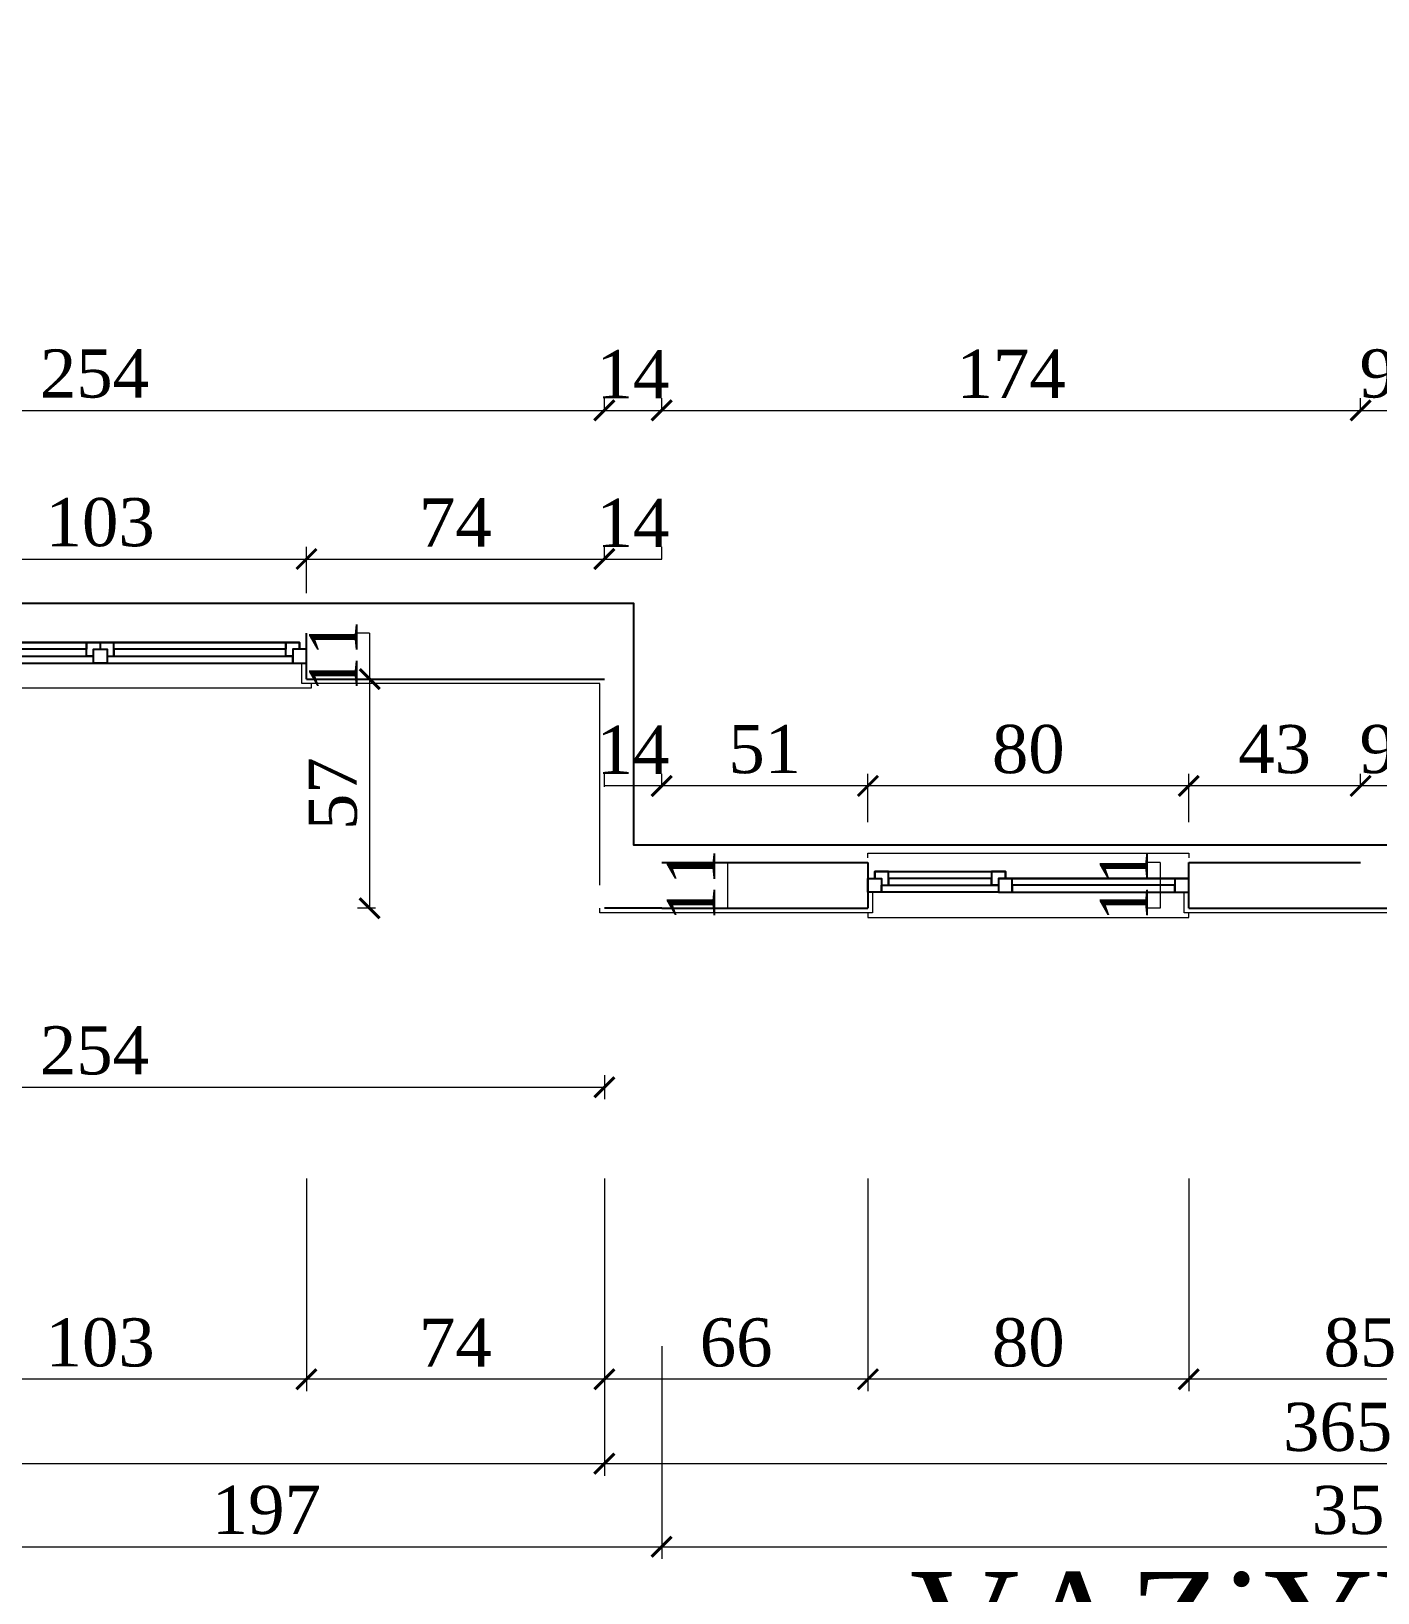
# Model space of a CAD drawing. Header units: metres. Extents: x 134072 to 172200, y 35728 to 38066.
# Drawn here: x 138275.3 to 138610.7, y 36128.5 to 36517.6 of the extents above; entities that cross this region are included whole.
import ezdxf

# ---------------------------------------------------------------- set-up
doc = ezdxf.new("R2010")
doc.units = ezdxf.units.M
for name, color, linetype in [('den', 156, 'Continuous'), ('duvaR', 52, 'Continuous'), ('Kolon', 175, 'Continuous'), ('pencere', 28, 'Continuous'), ('YAZI', 1, 'Continuous')]:
    doc.layers.add(name, color=color, linetype=linetype)
doc.layers.add('Olcu 20', color=7, linetype='Continuous', lineweight=20)
doc.layers.add('sıva', color=145, linetype='Continuous', lineweight=5)
doc.styles.add('AKS', font='BOOKOS.TTF', dxfattribs={"height": 40})
doc.styles.add('omer', font='times.ttf', dxfattribs={"height": 12})
doc.dimstyles.new('ISO-25', dxfattribs={"dimtxt": 12, "dimasz": 5, "dimexe": 3, "dimexo": 10, "dimgap": 3, "dimtad": 1, "dimdec": 0, "dimtxsty": 'omer', "dimblk": 'ARCHTICK', "dimcen": 0, "dimclrd": 256, "dimclre": 256, "dimclrt": 256, "dimadec": 0, "dimazin": 0, "dimtfac": 1, "dimtdec": 0, "dimtix": 1, "dimtmove": 0, "dimatfit": 3, "dimldrblk": 'ARCHTICK', "dimfxl": 50, "dimfxlon": 1, "dimlwd": -1, "dimlwe": -1, "dimarcsym": 0})

# ---------------------------------------------------------------- blocks, each defined once
blk = doc.blocks.new('*D385')
at = {"layer": 'Defpoints', "color": 0, "transparency": 16777216}
for p in [(138606.45, 36329.52), (138606.45, 36324.42), (138615.01, 36324.42)]:
    blk.add_point(p, dxfattribs=at)
at = {"layer": 'Olcu 20', "transparency": 16777216}
for p, q in [((138606.45, 36329.52), (138606.45, 36332.52)), ((138615.01, 36329.52), (138606.45, 36329.52)), ((138615.01, 36329.52), (138615.01, 36332.52))]:
    blk.add_line(p, q, dxfattribs=at)
at = {"layer": 'Olcu 20', "transparency": 16777216, "insert": (138610.73, 36338.64), "char_height": 12, "attachment_point": 5, "style": 'omer'}
blk.add_mtext('9', dxfattribs=at)
blk = doc.blocks.new('_ArchTick')
at = {"layer": 'Olcu 20', "color": 0, "const_width": 0.15}
blk.add_lwpolyline([(-0.5, -0.5), (0.5, 0.5)], dxfattribs=at)
blk = doc.blocks.new('*D386')
at = {"layer": 'Defpoints', "color": 0, "transparency": 16777216}
for p in [(138563.63, 36329.52), (138606.45, 36324.42), (138563.63, 36310.47)]:
    blk.add_point(p, dxfattribs=at)
at = {"layer": 'Olcu 20', "transparency": 16777216}
for p, q in [((138563.63, 36320.47), (138563.63, 36332.52)), ((138606.45, 36329.52), (138563.63, 36329.52)), ((138606.45, 36329.52), (138606.45, 36332.52))]:
    blk.add_line(p, q, dxfattribs=at)
at = {"layer": 'Olcu 20', "transparency": 16777216, "xscale": 5, "yscale": 5, "zscale": 5, "rotation": 180}
blk.add_blockref('_ArchTick', (138563.63, 36329.52), dxfattribs=at)
at = {"layer": 'Olcu 20', "transparency": 16777216, "xscale": 5, "yscale": 5, "zscale": 5}
blk.add_blockref('_ArchTick', (138606.45, 36329.52), dxfattribs=at)
at = {"layer": 'Olcu 20', "transparency": 16777216, "insert": (138585.04, 36338.62), "char_height": 12, "attachment_point": 5, "style": 'omer'}
blk.add_mtext('43', dxfattribs=at)
blk = doc.blocks.new('*D387')
at = {"layer": 'Defpoints', "color": 0, "transparency": 16777216}
for p in [(138483.72, 36329.52), (138483.72, 36310.47), (138563.63, 36310.47)]:
    blk.add_point(p, dxfattribs=at)
at = {"layer": 'Olcu 20', "transparency": 16777216}
for p, q in [((138483.72, 36320.47), (138483.72, 36332.52)), ((138563.63, 36329.52), (138483.72, 36329.52)), ((138563.63, 36320.47), (138563.63, 36332.52))]:
    blk.add_line(p, q, dxfattribs=at)
at = {"layer": 'Olcu 20', "transparency": 16777216, "xscale": 5, "yscale": 5, "zscale": 5, "rotation": 180}
blk.add_blockref('_ArchTick', (138483.72, 36329.52), dxfattribs=at)
at = {"layer": 'Olcu 20', "transparency": 16777216, "xscale": 5, "yscale": 5, "zscale": 5}
blk.add_blockref('_ArchTick', (138563.63, 36329.52), dxfattribs=at)
at = {"layer": 'Olcu 20', "transparency": 16777216, "insert": (138523.68, 36338.62), "char_height": 12, "attachment_point": 5, "style": 'omer'}
blk.add_mtext('80', dxfattribs=at)
blk = doc.blocks.new('*D388')
at = {"layer": 'Defpoints', "color": 0, "transparency": 16777216}
for p in [(138432.35, 36329.52), (138432.35, 36319.28), (138483.72, 36310.47)]:
    blk.add_point(p, dxfattribs=at)
at = {"layer": 'Olcu 20', "transparency": 16777216}
for p, q in [((138432.35, 36329.28), (138432.35, 36332.52)), ((138483.72, 36329.52), (138432.35, 36329.52)), ((138483.72, 36320.47), (138483.72, 36332.52))]:
    blk.add_line(p, q, dxfattribs=at)
at = {"layer": 'Olcu 20', "transparency": 16777216, "xscale": 5, "yscale": 5, "zscale": 5, "rotation": 180}
blk.add_blockref('_ArchTick', (138432.35, 36329.52), dxfattribs=at)
at = {"layer": 'Olcu 20', "transparency": 16777216, "xscale": 5, "yscale": 5, "zscale": 5}
blk.add_blockref('_ArchTick', (138483.72, 36329.52), dxfattribs=at)
at = {"layer": 'Olcu 20', "transparency": 16777216, "insert": (138458.03, 36338.62), "char_height": 12, "attachment_point": 5, "style": 'omer'}
blk.add_mtext('51', dxfattribs=at)
blk = doc.blocks.new('*D389')
at = {"layer": 'Defpoints', "color": 0, "transparency": 16777216}
for p in [(138418.07, 36329.52), (138418.07, 36319.28), (138432.35, 36319.28)]:
    blk.add_point(p, dxfattribs=at)
at = {"layer": 'Olcu 20', "transparency": 16777216}
for p, q in [((138418.07, 36329.28), (138418.07, 36332.52)), ((138432.35, 36329.52), (138418.07, 36329.52)), ((138432.35, 36329.28), (138432.35, 36332.52))]:
    blk.add_line(p, q, dxfattribs=at)
at = {"layer": 'Olcu 20', "transparency": 16777216, "insert": (138425.21, 36338.52), "char_height": 12, "attachment_point": 5, "style": 'omer'}
blk.add_mtext('14', dxfattribs=at)
blk = doc.blocks.new('*D455')
at = {"layer": 'Defpoints', "color": 0, "transparency": 16777216}
for p in [(138343.87, 36386.05), (138241.12, 36367.56), (138343.87, 36367.56)]:
    blk.add_point(p, dxfattribs=at)
at = {"layer": 'Olcu 20', "transparency": 16777216}
for p, q in [((138241.12, 36377.56), (138241.12, 36389.05)), ((138343.87, 36377.56), (138343.87, 36389.05)), ((138241.12, 36386.05), (138343.87, 36386.05))]:
    blk.add_line(p, q, dxfattribs=at)
at = {"layer": 'Olcu 20', "transparency": 16777216, "xscale": 5, "yscale": 5, "zscale": 5, "rotation": 180}
blk.add_blockref('_ArchTick', (138241.12, 36386.05), dxfattribs=at)
at = {"layer": 'Olcu 20', "transparency": 16777216, "xscale": 5, "yscale": 5, "zscale": 5}
blk.add_blockref('_ArchTick', (138343.87, 36386.05), dxfattribs=at)
at = {"layer": 'Olcu 20', "transparency": 16777216, "insert": (138292.49, 36395.16), "char_height": 12, "attachment_point": 5, "style": 'omer'}
blk.add_mtext('103', dxfattribs=at)
blk = doc.blocks.new('*D456')
at = {"layer": 'Defpoints', "color": 0, "transparency": 16777216}
for p in [(138418.07, 36386.05), (138418.07, 36380.89), (138343.87, 36367.56)]:
    blk.add_point(p, dxfattribs=at)
at = {"layer": 'Olcu 20', "transparency": 16777216}
for p, q in [((138343.87, 36377.56), (138343.87, 36389.05)), ((138418.07, 36386.05), (138418.07, 36389.05)), ((138343.87, 36386.05), (138418.07, 36386.05))]:
    blk.add_line(p, q, dxfattribs=at)
at = {"layer": 'Olcu 20', "transparency": 16777216, "xscale": 5, "yscale": 5, "zscale": 5, "rotation": 180}
blk.add_blockref('_ArchTick', (138343.87, 36386.05), dxfattribs=at)
at = {"layer": 'Olcu 20', "transparency": 16777216, "xscale": 5, "yscale": 5, "zscale": 5}
blk.add_blockref('_ArchTick', (138418.07, 36386.05), dxfattribs=at)
at = {"layer": 'Olcu 20', "transparency": 16777216, "insert": (138380.97, 36395.17), "char_height": 12, "attachment_point": 5, "style": 'omer'}
blk.add_mtext('74', dxfattribs=at)
blk = doc.blocks.new('*D457')
at = {"layer": 'Defpoints', "color": 0, "transparency": 16777216}
for p in [(138432.35, 36386.05), (138418.07, 36380.89), (138432.35, 36380.89)]:
    blk.add_point(p, dxfattribs=at)
at = {"layer": 'Olcu 20', "transparency": 16777216}
for p, q in [((138418.07, 36386.05), (138418.07, 36389.05)), ((138432.35, 36386.05), (138432.35, 36389.05)), ((138418.07, 36386.05), (138432.35, 36386.05))]:
    blk.add_line(p, q, dxfattribs=at)
at = {"layer": 'Olcu 20', "transparency": 16777216, "insert": (138425.21, 36395.05), "char_height": 12, "attachment_point": 5, "style": 'omer'}
blk.add_mtext('14', dxfattribs=at)
blk = doc.blocks.new('*D469')
at = {"layer": 'Defpoints', "color": 0, "transparency": 16777216}
for p in [(138418.07, 36423.09), (138418.07, 36415.61), (138164.06, 36409.47)]:
    blk.add_point(p, dxfattribs=at)
at = {"layer": 'Olcu 20', "transparency": 16777216}
for p, q in [((138164.06, 36419.47), (138164.06, 36426.09)), ((138164.06, 36423.09), (138418.07, 36423.09)), ((138418.07, 36423.09), (138418.07, 36426.09))]:
    blk.add_line(p, q, dxfattribs=at)
at = {"layer": 'Olcu 20', "transparency": 16777216, "xscale": 5, "yscale": 5, "zscale": 5, "rotation": 180}
blk.add_blockref('_ArchTick', (138164.06, 36423.09), dxfattribs=at)
at = {"layer": 'Olcu 20', "transparency": 16777216, "xscale": 5, "yscale": 5, "zscale": 5}
blk.add_blockref('_ArchTick', (138418.07, 36423.09), dxfattribs=at)
at = {"layer": 'Olcu 20', "transparency": 16777216, "insert": (138291.07, 36432.2), "char_height": 12, "attachment_point": 5, "style": 'omer'}
blk.add_mtext('254', dxfattribs=at)
blk = doc.blocks.new('*D470')
at = {"layer": 'Defpoints', "color": 0, "transparency": 16777216}
for p in [(138432.35, 36423.09), (138418.07, 36415.61), (138432.35, 36415.61)]:
    blk.add_point(p, dxfattribs=at)
at = {"layer": 'Olcu 20', "transparency": 16777216}
for p, q in [((138418.07, 36423.09), (138418.07, 36426.09)), ((138418.07, 36423.09), (138432.35, 36423.09)), ((138432.35, 36423.09), (138432.35, 36426.09))]:
    blk.add_line(p, q, dxfattribs=at)
at = {"layer": 'Olcu 20', "transparency": 16777216, "insert": (138425.21, 36432.09), "char_height": 12, "attachment_point": 5, "style": 'omer'}
blk.add_mtext('14', dxfattribs=at)
blk = doc.blocks.new('*D471')
at = {"layer": 'Defpoints', "color": 0, "transparency": 16777216}
for p in [(138606.45, 36423.09), (138432.35, 36415.61), (138606.45, 36415.61)]:
    blk.add_point(p, dxfattribs=at)
at = {"layer": 'Olcu 20', "transparency": 16777216}
for p, q in [((138432.35, 36423.09), (138432.35, 36426.09)), ((138432.35, 36423.09), (138606.45, 36423.09)), ((138606.45, 36423.09), (138606.45, 36426.09))]:
    blk.add_line(p, q, dxfattribs=at)
at = {"layer": 'Olcu 20', "transparency": 16777216, "xscale": 5, "yscale": 5, "zscale": 5, "rotation": 180}
blk.add_blockref('_ArchTick', (138432.35, 36423.09), dxfattribs=at)
at = {"layer": 'Olcu 20', "transparency": 16777216, "xscale": 5, "yscale": 5, "zscale": 5}
blk.add_blockref('_ArchTick', (138606.45, 36423.09), dxfattribs=at)
at = {"layer": 'Olcu 20', "transparency": 16777216, "insert": (138519.4, 36432.21), "char_height": 12, "attachment_point": 5, "style": 'omer'}
blk.add_mtext('174', dxfattribs=at)
blk = doc.blocks.new('*D472')
at = {"layer": 'Defpoints', "color": 0, "transparency": 16777216}
for p in [(138615.01, 36423.09), (138606.45, 36415.61), (138615.01, 36415.61)]:
    blk.add_point(p, dxfattribs=at)
at = {"layer": 'Olcu 20', "transparency": 16777216}
for p, q in [((138606.45, 36423.09), (138606.45, 36426.09)), ((138606.45, 36423.09), (138615.01, 36423.09)), ((138615.01, 36423.09), (138615.01, 36426.09))]:
    blk.add_line(p, q, dxfattribs=at)
at = {"layer": 'Olcu 20', "transparency": 16777216, "insert": (138610.73, 36432.21), "char_height": 12, "attachment_point": 5, "style": 'omer'}
blk.add_mtext('9', dxfattribs=at)
blk = doc.blocks.new('*D492')
at = {"layer": 'Defpoints', "color": 0, "transparency": 16777216}
for p in [(138443.36, 36310.47), (138441.66, 36299.06), (138448.72, 36299.06)]:
    blk.add_point(p, dxfattribs=at)
at = {"layer": 'Olcu 20', "transparency": 16777216}
for p, q in [((138448.72, 36310.47), (138451.72, 36310.47)), ((138448.72, 36310.47), (138448.72, 36299.06)), ((138448.72, 36299.06), (138451.72, 36299.06))]:
    blk.add_line(p, q, dxfattribs=at)
at = {"layer": 'Olcu 20', "transparency": 16777216, "insert": (138439.72, 36304.77), "char_height": 12, "attachment_point": 5, "rotation": 90, "style": 'omer'}
blk.add_mtext('11', dxfattribs=at)
blk = doc.blocks.new('*D496')
at = {"layer": 'Defpoints', "color": 0, "transparency": 16777216}
for p in [(138563.63, 36310.47), (138556.52, 36299.06), (138563.63, 36299.06)]:
    blk.add_point(p, dxfattribs=at)
at = {"layer": 'Olcu 20', "transparency": 16777216}
for p, q in [((138556.52, 36310.47), (138553.52, 36310.47)), ((138556.52, 36310.47), (138556.52, 36299.06)), ((138556.52, 36299.06), (138553.52, 36299.06))]:
    blk.add_line(p, q, dxfattribs=at)
at = {"layer": 'Olcu 20', "transparency": 16777216, "insert": (138547.52, 36304.77), "char_height": 12, "attachment_point": 5, "rotation": 90, "style": 'omer'}
blk.add_mtext('11', dxfattribs=at)
blk = doc.blocks.new('*D501')
at = {"layer": 'Defpoints', "color": 0, "transparency": 16777216}
for p in [(138365.73, 36367.56), (138359.61, 36356.14), (138365.73, 36356.14)]:
    blk.add_point(p, dxfattribs=at)
at = {"layer": 'Olcu 20', "transparency": 16777216}
for p, q in [((138359.61, 36367.56), (138356.61, 36367.56)), ((138359.61, 36367.56), (138359.61, 36356.14)), ((138359.61, 36356.14), (138356.61, 36356.14))]:
    blk.add_line(p, q, dxfattribs=at)
at = {"layer": 'Olcu 20', "transparency": 16777216, "insert": (138350.61, 36361.85), "char_height": 12, "attachment_point": 5, "rotation": 90, "style": 'omer'}
blk.add_mtext('11', dxfattribs=at)
blk = doc.blocks.new('*D502')
at = {"layer": 'Defpoints', "color": 0, "transparency": 16777216}
for p in [(138365.73, 36356.14), (138359.61, 36299.06), (138371.05, 36299.06)]:
    blk.add_point(p, dxfattribs=at)
at = {"layer": 'Olcu 20', "transparency": 16777216}
for p, q in [((138359.61, 36356.14), (138356.61, 36356.14)), ((138359.61, 36356.14), (138359.61, 36299.06)), ((138361.05, 36299.06), (138356.61, 36299.06))]:
    blk.add_line(p, q, dxfattribs=at)
at = {"layer": 'Olcu 20', "transparency": 16777216, "xscale": 5, "yscale": 5, "zscale": 5}
for p, rotation in [((138359.61, 36356.14), 90), ((138359.61, 36299.06), 270)]:
    blk.add_blockref('_ArchTick', p, dxfattribs=dict(at, rotation=rotation))
at = {"layer": 'Olcu 20', "transparency": 16777216, "insert": (138350.49, 36327.6), "char_height": 12, "attachment_point": 5, "rotation": 90, "style": 'omer'}
blk.add_mtext('57', dxfattribs=at)
blk = doc.blocks.new('*D573')
at = {"layer": 'Defpoints', "color": 0, "transparency": 16777216}
for p in [(137824.1, 36356.14), (137958.56, 36356.14), (138418.07, 36299.06)]:
    blk.add_point(p, dxfattribs=at)
at = {"layer": 'Olcu 20', "transparency": 16777216}
for p, q in [((137874.1, 36356.14), (137821.1, 36356.14)), ((137824.1, 36299.06), (137824.1, 36356.14)), ((137874.1, 36299.06), (137821.1, 36299.06))]:
    blk.add_line(p, q, dxfattribs=at)
at = {"layer": 'Olcu 20', "transparency": 16777216, "xscale": 5, "yscale": 5, "zscale": 5}
for p, rotation in [((137824.1, 36356.14), 90), ((137824.1, 36299.06), 270)]:
    blk.add_blockref('_ArchTick', p, dxfattribs=dict(at, rotation=rotation))
at = {"layer": 'Olcu 20', "transparency": 16777216, "insert": (137814.97, 36327.6), "char_height": 12, "attachment_point": 5, "rotation": 90, "style": 'omer'}
blk.add_mtext('57', dxfattribs=at)
blk = doc.blocks.new('*D605')
at = {"layer": 'Defpoints', "color": 0, "transparency": 16777216}
for p in [(138235.41, 36209.58), (138432.35, 36209.58), (138432.35, 36139.96)]:
    blk.add_point(p, dxfattribs=at)
at = {"layer": 'Olcu 20', "transparency": 16777216}
for p, q in [((138235.41, 36189.96), (138235.41, 36136.96)), ((138432.35, 36189.96), (138432.35, 36136.96)), ((138235.41, 36139.96), (138432.35, 36139.96))]:
    blk.add_line(p, q, dxfattribs=at)
at = {"layer": 'Olcu 20', "transparency": 16777216, "xscale": 5, "yscale": 5, "zscale": 5, "rotation": 180}
blk.add_blockref('_ArchTick', (138235.41, 36139.96), dxfattribs=at)
at = {"layer": 'Olcu 20', "transparency": 16777216, "xscale": 5, "yscale": 5, "zscale": 5}
blk.add_blockref('_ArchTick', (138432.35, 36139.96), dxfattribs=at)
at = {"layer": 'Olcu 20', "transparency": 16777216, "insert": (138333.88, 36149.08), "char_height": 12, "attachment_point": 5, "style": 'omer'}
blk.add_mtext('197', dxfattribs=at)
blk = doc.blocks.new('*D606')
at = {"layer": 'Defpoints', "color": 0, "transparency": 16777216}
for p in [(138432.35, 36209.58), (138783.4, 36209.58), (138783.4, 36139.96)]:
    blk.add_point(p, dxfattribs=at)
at = {"layer": 'Olcu 20', "transparency": 16777216}
for p, q in [((138432.35, 36189.96), (138432.35, 36136.96)), ((138783.4, 36189.96), (138783.4, 36136.96)), ((138432.35, 36139.96), (138783.4, 36139.96))]:
    blk.add_line(p, q, dxfattribs=at)
at = {"layer": 'Olcu 20', "transparency": 16777216, "xscale": 5, "yscale": 5, "zscale": 5, "rotation": 180}
blk.add_blockref('_ArchTick', (138432.35, 36139.96), dxfattribs=at)
at = {"layer": 'Olcu 20', "transparency": 16777216, "xscale": 5, "yscale": 5, "zscale": 5}
blk.add_blockref('_ArchTick', (138783.4, 36139.96), dxfattribs=at)
at = {"layer": 'Olcu 20', "transparency": 16777216, "insert": (138607.87, 36149.06), "char_height": 12, "attachment_point": 5, "style": 'omer'}
blk.add_mtext('351', dxfattribs=at)
blk = doc.blocks.new('*D611')
at = {"layer": 'Defpoints', "color": 0, "transparency": 16777216}
for p in [(137958.56, 36299.06), (139337.09, 36299.06), (137958.56, 36117.93)]:
    blk.add_point(p, dxfattribs=at)
at = {"layer": 'Olcu 20', "transparency": 16777216}
for p, q in [((137958.56, 36167.93), (137958.56, 36114.93)), ((139337.09, 36167.93), (139337.09, 36114.93)), ((139337.09, 36117.93), (137958.56, 36117.93))]:
    blk.add_line(p, q, dxfattribs=at)
at = {"layer": 'Olcu 20', "transparency": 16777216, "xscale": 5, "yscale": 5, "zscale": 5, "rotation": 180}
blk.add_blockref('_ArchTick', (137958.56, 36117.93), dxfattribs=at)
at = {"layer": 'Olcu 20', "transparency": 16777216, "xscale": 5, "yscale": 5, "zscale": 5}
blk.add_blockref('_ArchTick', (139337.09, 36117.93), dxfattribs=at)
at = {"layer": 'Olcu 20', "transparency": 16777216, "insert": (138647.83, 36127.05), "char_height": 12, "attachment_point": 5, "style": 'omer'}
blk.add_mtext('1379', dxfattribs=at)
blk = doc.blocks.new('*D541')
at = {"layer": 'Defpoints', "color": 0, "transparency": 16777216}
for p in [(138418.07, 36299.06), (138783.4, 36299.06), (138418.07, 36160.66)]:
    blk.add_point(p, dxfattribs=at)
at = {"layer": 'Olcu 20', "transparency": 16777216}
for p, q in [((138418.07, 36210.66), (138418.07, 36157.66)), ((138783.4, 36210.66), (138783.4, 36157.66)), ((138783.4, 36160.66), (138418.07, 36160.66))]:
    blk.add_line(p, q, dxfattribs=at)
at = {"layer": 'Olcu 20', "transparency": 16777216, "xscale": 5, "yscale": 5, "zscale": 5, "rotation": 180}
blk.add_blockref('_ArchTick', (138418.07, 36160.66), dxfattribs=at)
at = {"layer": 'Olcu 20', "transparency": 16777216, "xscale": 5, "yscale": 5, "zscale": 5}
blk.add_blockref('_ArchTick', (138783.4, 36160.66), dxfattribs=at)
at = {"layer": 'Olcu 20', "transparency": 16777216, "insert": (138600.74, 36169.76), "char_height": 12, "attachment_point": 5, "style": 'omer'}
blk.add_mtext('365', dxfattribs=at)
blk = doc.blocks.new('*D542')
at = {"layer": 'Defpoints', "color": 0, "transparency": 16777216}
for p in [(138418.07, 36299.06), (137958.56, 36270.52), (137958.56, 36160.66)]:
    blk.add_point(p, dxfattribs=at)
at = {"layer": 'Olcu 20', "transparency": 16777216}
for p, q in [((137958.56, 36210.66), (137958.56, 36157.66)), ((138418.07, 36210.66), (138418.07, 36157.66)), ((138418.07, 36160.66), (137958.56, 36160.66))]:
    blk.add_line(p, q, dxfattribs=at)
at = {"layer": 'Olcu 20', "transparency": 16777216, "xscale": 5, "yscale": 5, "zscale": 5, "rotation": 180}
blk.add_blockref('_ArchTick', (137958.56, 36160.66), dxfattribs=at)
at = {"layer": 'Olcu 20', "transparency": 16777216, "xscale": 5, "yscale": 5, "zscale": 5}
blk.add_blockref('_ArchTick', (138418.07, 36160.66), dxfattribs=at)
at = {"layer": 'Olcu 20', "transparency": 16777216, "insert": (138188.32, 36169.76), "char_height": 12, "attachment_point": 5, "style": 'omer'}
blk.add_mtext('460', dxfattribs=at)
blk = doc.blocks.new('*D622')
at = {"layer": 'Defpoints', "color": 0, "transparency": 16777216}
for p in [(138563.63, 36299.06), (138648.97, 36299.06), (138563.63, 36181.7)]:
    blk.add_point(p, dxfattribs=at)
at = {"layer": 'Olcu 20', "transparency": 16777216}
for p, q in [((138563.63, 36231.7), (138563.63, 36178.7)), ((138648.97, 36231.7), (138648.97, 36178.7)), ((138648.97, 36181.7), (138563.63, 36181.7))]:
    blk.add_line(p, q, dxfattribs=at)
at = {"layer": 'Olcu 20', "transparency": 16777216, "xscale": 5, "yscale": 5, "zscale": 5, "rotation": 180}
blk.add_blockref('_ArchTick', (138563.63, 36181.7), dxfattribs=at)
at = {"layer": 'Olcu 20', "transparency": 16777216, "xscale": 5, "yscale": 5, "zscale": 5}
blk.add_blockref('_ArchTick', (138648.97, 36181.7), dxfattribs=at)
at = {"layer": 'Olcu 20', "transparency": 16777216, "insert": (138606.3, 36190.8), "char_height": 12, "attachment_point": 5, "style": 'omer'}
blk.add_mtext('85', dxfattribs=at)
blk = doc.blocks.new('*D623')
at = {"layer": 'Defpoints', "color": 0, "transparency": 16777216}
for p in [(138483.72, 36299.06), (138563.63, 36299.06), (138483.72, 36181.7)]:
    blk.add_point(p, dxfattribs=at)
at = {"layer": 'Olcu 20', "transparency": 16777216}
for p, q in [((138483.72, 36231.7), (138483.72, 36178.7)), ((138563.63, 36231.7), (138563.63, 36178.7)), ((138563.63, 36181.7), (138483.72, 36181.7))]:
    blk.add_line(p, q, dxfattribs=at)
at = {"layer": 'Olcu 20', "transparency": 16777216, "xscale": 5, "yscale": 5, "zscale": 5, "rotation": 180}
blk.add_blockref('_ArchTick', (138483.72, 36181.7), dxfattribs=at)
at = {"layer": 'Olcu 20', "transparency": 16777216, "xscale": 5, "yscale": 5, "zscale": 5}
blk.add_blockref('_ArchTick', (138563.63, 36181.7), dxfattribs=at)
at = {"layer": 'Olcu 20', "transparency": 16777216, "insert": (138523.68, 36190.8), "char_height": 12, "attachment_point": 5, "style": 'omer'}
blk.add_mtext('80', dxfattribs=at)
blk = doc.blocks.new('*D624')
at = {"layer": 'Defpoints', "color": 0, "transparency": 16777216}
for p in [(138418.07, 36299.06), (138483.72, 36299.06), (138418.07, 36181.7)]:
    blk.add_point(p, dxfattribs=at)
at = {"layer": 'Olcu 20', "transparency": 16777216}
for p, q in [((138418.07, 36231.7), (138418.07, 36178.7)), ((138483.72, 36231.7), (138483.72, 36178.7)), ((138483.72, 36181.7), (138418.07, 36181.7))]:
    blk.add_line(p, q, dxfattribs=at)
at = {"layer": 'Olcu 20', "transparency": 16777216, "xscale": 5, "yscale": 5, "zscale": 5, "rotation": 180}
blk.add_blockref('_ArchTick', (138418.07, 36181.7), dxfattribs=at)
at = {"layer": 'Olcu 20', "transparency": 16777216, "xscale": 5, "yscale": 5, "zscale": 5}
blk.add_blockref('_ArchTick', (138483.72, 36181.7), dxfattribs=at)
at = {"layer": 'Olcu 20', "transparency": 16777216, "insert": (138450.9, 36190.8), "char_height": 12, "attachment_point": 5, "style": 'omer'}
blk.add_mtext('66', dxfattribs=at)
blk = doc.blocks.new('*D625')
at = {"layer": 'Defpoints', "color": 0, "transparency": 16777216}
for p in [(138343.87, 36356.14), (138418.07, 36299.06), (138343.87, 36181.7)]:
    blk.add_point(p, dxfattribs=at)
at = {"layer": 'Olcu 20', "transparency": 16777216}
for p, q in [((138343.87, 36231.7), (138343.87, 36178.7)), ((138418.07, 36231.7), (138418.07, 36178.7)), ((138418.07, 36181.7), (138343.87, 36181.7))]:
    blk.add_line(p, q, dxfattribs=at)
at = {"layer": 'Olcu 20', "transparency": 16777216, "xscale": 5, "yscale": 5, "zscale": 5, "rotation": 180}
blk.add_blockref('_ArchTick', (138343.87, 36181.7), dxfattribs=at)
at = {"layer": 'Olcu 20', "transparency": 16777216, "xscale": 5, "yscale": 5, "zscale": 5}
blk.add_blockref('_ArchTick', (138418.07, 36181.7), dxfattribs=at)
at = {"layer": 'Olcu 20', "transparency": 16777216, "insert": (138380.97, 36190.82), "char_height": 12, "attachment_point": 5, "style": 'omer'}
blk.add_mtext('74', dxfattribs=at)
blk = doc.blocks.new('*D626')
at = {"layer": 'Defpoints', "color": 0, "transparency": 16777216}
for p in [(138241.12, 36356.14), (138343.87, 36356.14), (138241.12, 36181.7)]:
    blk.add_point(p, dxfattribs=at)
at = {"layer": 'Olcu 20', "transparency": 16777216}
for p, q in [((138241.12, 36231.7), (138241.12, 36178.7)), ((138343.87, 36231.7), (138343.87, 36178.7)), ((138343.87, 36181.7), (138241.12, 36181.7))]:
    blk.add_line(p, q, dxfattribs=at)
at = {"layer": 'Olcu 20', "transparency": 16777216, "xscale": 5, "yscale": 5, "zscale": 5, "rotation": 180}
blk.add_blockref('_ArchTick', (138241.12, 36181.7), dxfattribs=at)
at = {"layer": 'Olcu 20', "transparency": 16777216, "xscale": 5, "yscale": 5, "zscale": 5}
blk.add_blockref('_ArchTick', (138343.87, 36181.7), dxfattribs=at)
at = {"layer": 'Olcu 20', "transparency": 16777216, "insert": (138292.49, 36190.8), "char_height": 12, "attachment_point": 5, "style": 'omer'}
blk.add_mtext('103', dxfattribs=at)
blk = doc.blocks.new('*D629')
at = {"layer": 'Defpoints', "color": 0, "transparency": 16777216}
for p in [(138164.06, 36299.06), (138418.07, 36299.06), (138418.07, 36254.46)]:
    blk.add_point(p, dxfattribs=at)
at = {"layer": 'Olcu 20', "transparency": 16777216}
for p, q in [((138164.06, 36257.46), (138164.06, 36251.46)), ((138418.07, 36257.46), (138418.07, 36251.46)), ((138164.06, 36254.46), (138418.07, 36254.46))]:
    blk.add_line(p, q, dxfattribs=at)
at = {"layer": 'Olcu 20', "transparency": 16777216, "xscale": 5, "yscale": 5, "zscale": 5, "rotation": 180}
blk.add_blockref('_ArchTick', (138164.06, 36254.46), dxfattribs=at)
at = {"layer": 'Olcu 20', "transparency": 16777216, "xscale": 5, "yscale": 5, "zscale": 5}
blk.add_blockref('_ArchTick', (138418.07, 36254.46), dxfattribs=at)
at = {"layer": 'Olcu 20', "transparency": 16777216, "insert": (138291.07, 36263.56), "char_height": 12, "attachment_point": 5, "style": 'omer'}
blk.add_mtext('254', dxfattribs=at)

msp = doc.modelspace()

# ---------------------------------------------------------------- linework, layer by layer
at = {"layer": 'den', "lineweight": 5}
for points in [[(138345.01, 36355), (138345.01, 36353.86), (138239.98, 36353.86), (138239.98, 36355)], [(138483.72, 36311.62), (138483.72, 36312.76), (138563.63, 36312.76), (138563.63, 36311.62)], [(138483.72, 36297.92), (138483.72, 36296.77), (138563.63, 36296.77), (138563.63, 36297.92)]]:
    msp.add_lwpolyline(points, dxfattribs=at)
at = {"layer": 'duvaR'}
for p, q in [((138343.87, 36356.14), (138343.87, 36367.56)), ((138343.87, 36356.14), (138418.07, 36356.14)), ((138432.35, 36310.47), (138483.72, 36310.47)), ((138483.72, 36310.47), (138483.72, 36299.06)), ((138563.63, 36310.47), (138606.45, 36310.47)), ((138563.63, 36299.06), (138563.63, 36310.47)), ((138432.35, 36299.06), (138483.72, 36299.06)), ((138563.63, 36299.06), (138615.01, 36299.06))]:
    msp.add_line(p, q, dxfattribs=at)
msp.add_lwpolyline([(138788.2, 36314.75), (138425.39, 36314.75), (138425.39, 36374.94), (138172.37, 36374.94), (138172.37, 36380.55), (138123.03, 36380.55), (138123.03, 36371.28), (137981.42, 36371.28), (137981.42, 36396.01), (137974.98, 36396.01), (137974.98, 36570.96), (137981.9, 36570.96), (137981.9, 36617.12), (137973.61, 36617.12), (137973.61, 36847.38), (137983.19, 36847.38), (137983.19, 36895.37), (137975.08, 36895.37), (137975.08, 37136.76)], dxfattribs=at)
at = {"layer": 'Kolon'}
msp.add_line((138432.35, 36299.06), (138418.07, 36299.06), dxfattribs=at)
at = {"layer": 'pencere'}
for points in [[(138241.12, 36360.14), (138343.87, 36360.14), (138343.87, 36363.56), (138342.16, 36363.56), (138342.16, 36365.27), (138242.83, 36365.27)], [(138244.55, 36361.85), (138290.78, 36361.85), (138290.78, 36363.56), (138294.21, 36363.56), (138294.21, 36360.14), (138290.78, 36360.14), (138290.78, 36361.85), (138289.07, 36361.85), (138289.07, 36365.27), (138289.07, 36363.56), (138246.26, 36363.56)], [(138246.26, 36365.27), (138342.16, 36365.27), (138342.16, 36363.56), (138340.44, 36363.56), (138340.44, 36360.14), (138340.44, 36361.85), (138338.73, 36361.85), (138338.73, 36365.27), (138338.73, 36363.56), (138295.92, 36363.56), (138295.92, 36365.27), (138292.49, 36365.27), (138292.49, 36363.56), (138294.21, 36363.56), (138294.21, 36361.85), (138295.92, 36361.85), (138295.92, 36363.56), (138295.92, 36361.85), (138340.44, 36361.85)], [(138516.26, 36306.48), (138516.26, 36303.05), (138563.63, 36303.05), (138563.63, 36306.48), (138560.21, 36306.48), (138560.21, 36303.05), (138560.21, 36304.77), (138519.68, 36304.77), (138519.68, 36303.05), (138519.68, 36306.48), (138516.26, 36306.48), (138563.63, 36306.48), (138517.97, 36306.48), (138517.97, 36308.19), (138514.54, 36308.19), (138514.54, 36304.77), (138516.26, 36304.77), (138516.26, 36303.05), (138483.72, 36303.05), (138483.72, 36306.48), (138487.14, 36306.48), (138487.14, 36303.05), (138487.14, 36304.77), (138516.26, 36304.77), (138514.54, 36304.77), (138514.54, 36306.48), (138488.86, 36306.48), (138488.86, 36304.77), (138488.86, 36308.19), (138485.43, 36308.19), (138485.43, 36306.48), (138485.43, 36308.19), (138517.97, 36308.19), (138517.97, 36306.48)]]:
    msp.add_lwpolyline(points, dxfattribs=at)
at = {"layer": 'sıva'}
for points in [[(138416.93, 36304.77), (138416.93, 36355), (138342.73, 36355), (138342.73, 36360.14)], [(138484.86, 36303.05), (138484.86, 36297.92), (138433.49, 36297.92), (138416.93, 36297.92), (138416.93, 36299.06)], [(138650.11, 36303.05), (138650.11, 36297.92), (138615.01, 36297.92), (138562.49, 36297.92), (138562.49, 36303.05)]]:
    msp.add_lwpolyline(points, dxfattribs=at)

# ---------------------------------------------------------------- texts
at = {"layer": 'YAZI', "color": 7, "style": 'AKS'}
msp.add_text('VAZiYET PLANI-ÖL-1/200', height=25, dxfattribs=at).set_placement((138494.2, 36108.66))

# ---------------------------------------------------------------- dimensions: what is measured, and where the dimension line sits
at = {"layer": 'Olcu 20'}
for base, p1, p2, override, picture, middle in [((138418.07, 36423.09), (138164.06, 36409.47), (138418.07, 36415.61), {"dimtmove": 1}, '*D469', (138291.07, 36432.2)), ((138432.35, 36423.09), (138418.07, 36415.61), (138432.35, 36415.61), {"dimtmove": 1}, '*D470', (138425.21, 36432.09)), ((138606.45, 36423.09), (138432.35, 36415.61), (138606.45, 36415.61), {"dimtmove": 1}, '*D471', (138519.4, 36432.21)), ((138615.01, 36423.09), (138606.45, 36415.61), (138615.01, 36415.61), {"dimtmove": 1}, '*D472', (138610.73, 36432.21)), ((138343.87, 36386.05), (138241.12, 36367.56), (138343.87, 36367.56), {"dimtmove": 1}, '*D455', (138292.49, 36395.16)), ((138418.07, 36386.05), (138343.87, 36367.56), (138418.07, 36380.89), {"dimtmove": 1}, '*D456', (138380.97, 36395.17)), ((138432.35, 36386.05), (138418.07, 36380.89), (138432.35, 36380.89), {"dimtmove": 1}, '*D457', (138425.21, 36395.05)), ((138241.12, 36181.7), (138343.87, 36356.14), (138241.12, 36356.14), {"dimtmove": 1}, '*D626', (138292.49, 36190.8)), ((138343.87, 36181.7), (138418.07, 36299.06), (138343.87, 36356.14), {"dimtmove": 1}, '*D625', (138380.97, 36190.82)), ((138418.07, 36329.52), (138432.35, 36319.28), (138418.07, 36319.28), {"dimtmove": 1}, '*D389', (138425.21, 36338.52)), ((138432.35, 36329.52), (138483.72, 36310.47), (138432.35, 36319.28), {"dimtmove": 1}, '*D388', (138458.03, 36338.62)), ((138483.72, 36329.52), (138563.63, 36310.47), (138483.72, 36310.47), {"dimtmove": 1}, '*D387', (138523.68, 36338.62)), ((138563.63, 36329.52), (138606.45, 36324.42), (138563.63, 36310.47), {"dimtmove": 1}, '*D386', (138585.04, 36338.62)), ((138606.45, 36329.52), (138615.01, 36324.42), (138606.45, 36324.42), {"dimtmove": 1}, '*D385', (138610.73, 36338.64)), ((137958.56, 36160.66), (138418.07, 36299.06), (137958.56, 36270.52), {"dimtmove": 1}, '*D542', (138188.32, 36169.76)), ((138418.07, 36254.46), (138164.06, 36299.06), (138418.07, 36299.06), {"dimfxl": 3}, '*D629', (138291.07, 36263.56)), ((138418.07, 36160.66), (138783.4, 36299.06), (138418.07, 36299.06), {"dimtmove": 1}, '*D541', (138600.74, 36169.76)), ((138418.07, 36181.7), (138483.72, 36299.06), (138418.07, 36299.06), {"dimtmove": 1}, '*D624', (138450.9, 36190.8)), ((138483.72, 36181.7), (138563.63, 36299.06), (138483.72, 36299.06), {"dimtmove": 1}, '*D623', (138523.68, 36190.8)), ((138563.63, 36181.7), (138648.97, 36299.06), (138563.63, 36299.06), {"dimtmove": 1}, '*D622', (138606.3, 36190.8)), ((138432.35, 36139.96), (138235.41, 36209.58), (138432.35, 36209.58), {"dimtmove": 1}, '*D605', (138333.88, 36149.08)), ((138783.4, 36139.96), (138432.35, 36209.58), (138783.4, 36209.58), {"dimtmove": 1}, '*D606', (138607.87, 36149.06))]:
    dim = msp.add_linear_dim(base=base, p1=p1, p2=p2, dimstyle='ISO-25', override=override, dxfattribs=at)
    dim.commit()
    dim.dimension.update_dxf_attribs({"geometry": picture, "text_midpoint": middle})
for base, p1, p2, picture, middle in [((138359.61, 36356.14), (138365.73, 36367.56), (138365.73, 36356.14), '*D501', (138350.61, 36361.85)), ((138359.61, 36299.06), (138365.73, 36356.14), (138371.05, 36299.06), '*D502', (138350.49, 36327.6)), ((138448.72, 36299.06), (138443.36, 36310.47), (138441.66, 36299.06), '*D492', (138439.72, 36304.77)), ((138556.52, 36299.06), (138563.63, 36310.47), (138563.63, 36299.06), '*D496', (138547.52, 36304.77))]:
    dim = msp.add_linear_dim(base=base, p1=p1, p2=p2, angle=90, dimstyle='ISO-25', override={"dimtmove": 1}, dxfattribs=at)
    dim.commit()
    dim.dimension.update_dxf_attribs({"geometry": picture, "text_midpoint": middle})
dim = msp.add_linear_dim(base=(137824.1, 36356.14), p1=(138418.07, 36299.06), p2=(137958.56, 36356.14), angle=90, dimstyle='ISO-25', dxfattribs=at)
dim.commit()
dim.dimension.update_dxf_attribs({"geometry": '*D573', "text_midpoint": (137814.97, 36327.6)})
dim = msp.add_linear_dim(base=(137958.56, 36117.93), p1=(139337.09, 36299.06), p2=(137958.56, 36299.06), dimstyle='ISO-25', dxfattribs=at)
dim.commit()
dim.dimension.update_dxf_attribs({"geometry": '*D611', "text_midpoint": (138647.83, 36127.05)})

doc.saveas('drawing.dxf')
